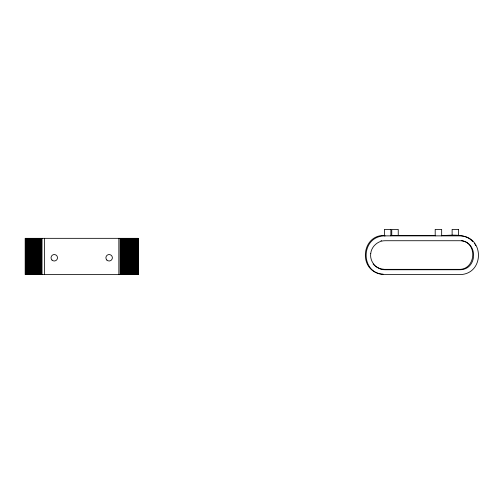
<?xml version="1.0" encoding="UTF-8"?>
<svg xmlns="http://www.w3.org/2000/svg" width="504" height="504" viewBox="0 0 504 504"><rect width="100%" height="100%" fill="white"/><g stroke="black" fill="none" stroke-linecap="round" stroke-linejoin="round"><path stroke-width="0.76" d="M381.049 240.71L381.515 240.616M384.344 235.475C361.507 234.725 358.086 270.106 380.564 273.842M385.144 235.872C359.818 235.796 359.806 274.674 385.144 274.604L459.44 274.604C484.772 274.68 484.779 235.803 459.44 235.872L384.401 235.872L384.401 229.396L390.877 229.396M458.602 229.396L452.126 229.396L452.126 235.475M390.6 235.475L435.179 235.475M441.435 235.475C451.502 235.582 465.034 232.848 472.777 241.605M137.85 239.324L138.209 239.324M383.084 274.126L381.188 273.956M461.475 240.616C478.189 243.004 475.562 270.283 458.64 269.35L384.344 269.35L380.136 268.726L375.896 266.635M375.14 266.062L375.511 266.358M374.088 265.104L374.428 265.432M373.13 264.046L373.439 264.411M474.384 243.564L474.743 244.081M475.417 245.158L475.719 245.713M458.602 229.396L458.602 235.475M441.668 235.872L441.668 229.396L435.198 229.396L435.191 235.872M398.236 235.406L398.236 229.396L391.759 229.396L391.759 235.406M390.877 229.396L390.877 235.872M138.058 238.335L138.058 274.604M137.964 238.335L137.964 274.604M137.85 238.335L137.85 274.604M137.718 238.335L137.718 274.604M137.56 238.335L137.56 274.604M137.39 238.335L137.39 274.604M137.195 238.335L137.195 274.604M136.981 238.335L136.981 274.604M136.748 238.335L136.748 274.604M136.496 238.335L136.496 274.604M136.225 238.335L136.225 274.604M135.935 238.335L135.935 274.604M135.626 238.335L135.626 274.604M135.299 238.335L135.299 274.604M134.959 238.335L134.959 274.604M134.6 238.335L134.6 274.604M134.222 238.335L134.222 274.604M133.825 238.335L133.825 274.604M133.415 238.335L133.415 274.604M132.987 238.335L132.987 274.604M132.546 238.335L132.546 274.604M132.092 238.335L132.092 274.604M131.626 238.335L131.626 274.604M131.141 238.335L131.141 274.604M130.643 238.335L130.643 274.604M130.133 238.335L130.133 274.604M129.616 238.335L129.616 274.604M129.081 238.335L129.081 274.604M128.539 238.335L128.539 274.604M127.985 238.335L127.985 274.604M127.418 238.335L127.418 274.604M126.844 238.335L126.844 274.604M126.265 238.335L126.265 274.604M125.679 238.335L125.679 274.604M125.08 238.335L125.08 274.604M124.475 238.335L124.475 274.604M123.864 238.335L123.864 274.604M123.253 238.335L123.253 274.604M122.63 238.335L122.63 274.604M122.006 238.335L122.006 274.604M121.382 238.335L121.382 274.604M120.752 238.335L120.752 274.604M120.122 238.335L120.122 274.604M118.856 238.335L118.856 274.604M44.56 238.335L44.56 274.604M42.027 238.335L42.027 274.604M41.404 238.335L41.404 274.604M40.78 238.335L40.78 274.604M40.156 238.335L40.156 274.604M39.545 238.335L39.545 274.604M38.934 238.335L38.934 274.604M38.329 238.335L38.329 274.604M37.737 238.335L37.737 274.604M37.145 238.335L37.145 274.604M36.565 238.335L36.565 274.604M35.992 238.335L35.992 274.604M35.425 238.335L35.425 274.604M34.87 238.335L34.87 274.604M34.329 238.335L34.329 274.604M33.8 238.335L33.8 274.604M33.277 238.335L33.277 274.604M32.766 238.335L32.766 274.604M32.269 238.335L32.269 274.604M31.79 238.335L31.79 274.604M31.317 238.335L31.317 274.604M30.864 238.335L30.864 274.604M30.423 238.335L30.423 274.604M29.994 238.335L29.994 274.604M29.585 238.335L29.585 274.604M29.194 238.335L29.194 274.604M28.816 238.335L28.816 274.604M28.451 238.335L28.451 274.604M28.111 238.335L28.111 274.604M27.783 238.335L27.783 274.604M27.474 238.335L27.474 274.604M27.184 238.335L27.184 274.604M26.914 238.335L26.914 274.604M26.662 238.335L26.662 274.604M26.429 238.335L26.429 274.604M26.221 238.335L26.221 274.604M26.025 238.335L26.025 274.604M25.849 238.335L25.849 274.604M25.698 238.335L25.698 274.604M25.559 238.335L25.559 274.604M25.446 238.335L25.446 274.604M25.358 238.335L25.358 274.604M370.761 253.342C369.394 261.708 376.69 269.999 385.144 269.747L459.44 269.747C478.283 270.201 478.302 240.276 459.44 240.729L385.144 240.729C378.076 240.584 371.543 246.324 370.761 253.342M138.209 238.335L25.2 238.335L25.2 274.604L138.209 274.604L138.209 238.335M106.848 260.058A3.238 3.238 0 0 0 112.266 258.602A3.238 3.238 0 0 0 108.297 254.64A3.238 3.238 0 0 0 106.848 260.058M51.981 260.058A3.238 3.238 0 0 0 57.399 258.602A3.238 3.238 0 0 0 53.437 254.64A3.238 3.238 0 0 0 51.981 260.058"/></g></svg>
